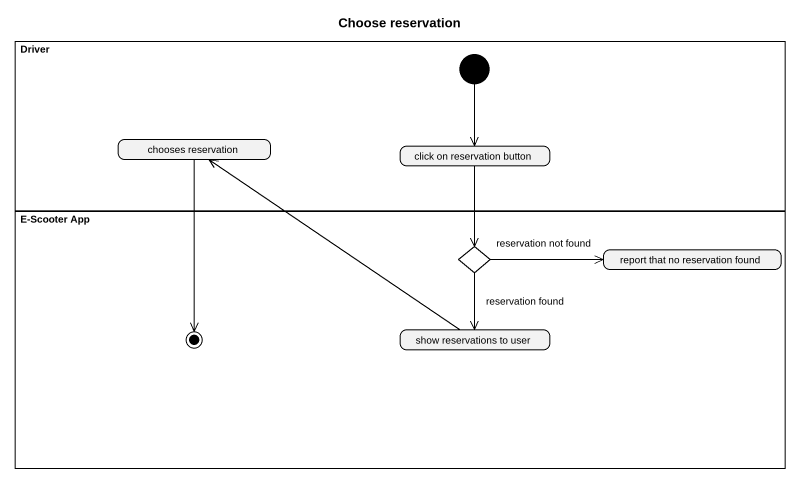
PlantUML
@startuml
title Choose reservation
hide empty description
state Driver <<partition>> {
  state "chooses reservation" as chooses_reservation
  state "click on reservation button" as click_on_reservation_button
  [*] --> click_on_reservation_button
}
state "E-Scooter App" as E_Scooter_App <<partition>> {
  state choice1 <<choice>>
  state "report that no reservation found" as report_that_no_reservation
  state final1 <<end>>
  state "show reservations to user" as show_reservations_to_user
}
chooses_reservation --> final1
click_on_reservation_button --> choice1
choice1 -right-> report_that_no_reservation : reservation not found
choice1 --> show_reservations_to_user : reservation found
show_reservations_to_user -up-> chooses_reservation
@enduml
